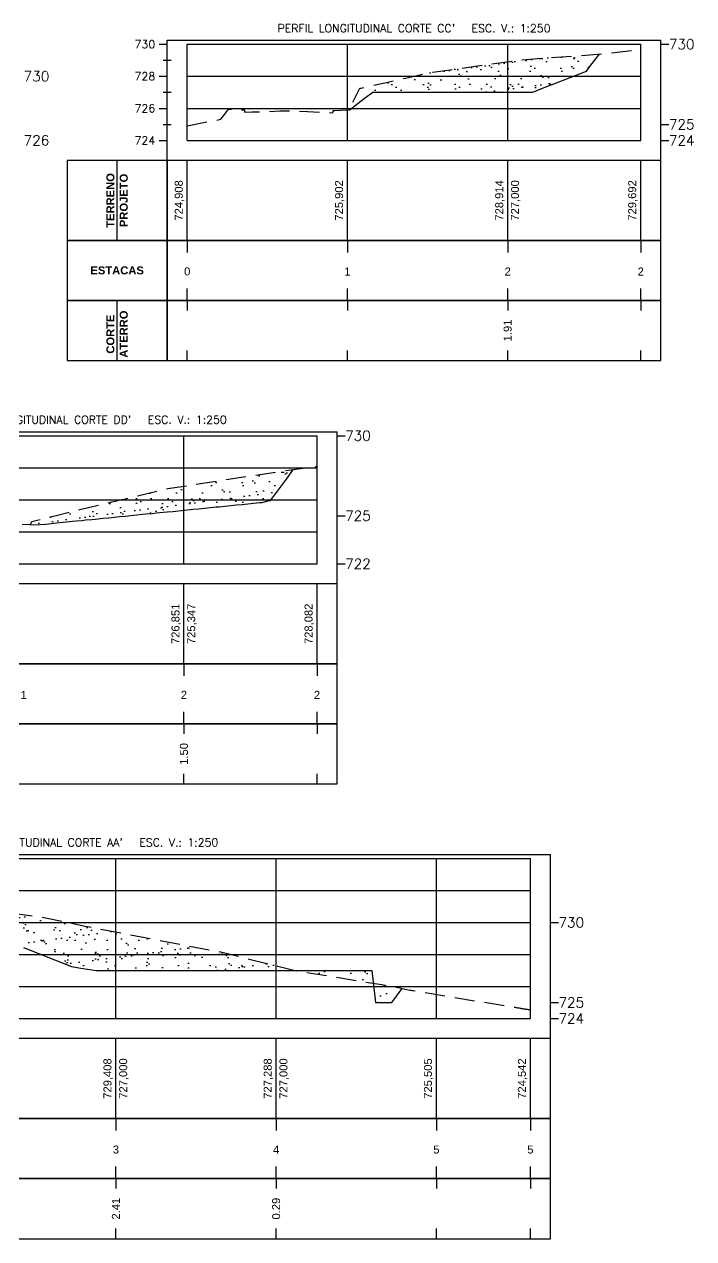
# Model space of a CAD drawing. Header units: millimetres. Extents: x 340454 to 342791, y 6993867 to 6995092.
# Drawn here: x 341221.7 to 341305.3, y 6994940.2 to 6995091.9 of the extents above; entities that cross this region are included whole.
import ezdxf

# ---------------------------------------------------------------- set-up
doc = ezdxf.new("R2010")
doc.units = ezdxf.units.MM
doc.header["$LTSCALE"] = 10
doc.linetypes.add('HIDDEN', pattern=[0.375, 0.25, -0.125])
for name, color, linetype in [('F-SC-HATCH_MATERIAL', 253, 'Continuous'), ('F-VT-CAIXA', 4, 'Continuous'), ('F-VT-COTAS', 2, 'Continuous'), ('F-VT-ESTACA', 4, 'Continuous'), ('F-VT-GREIDE', 6, 'Continuous'), ('F-VT-MALHA', 8, 'Continuous'), ('F-VT-REGUA', 4, 'Continuous'), ('F-VT-TERRENO', 3, 'HIDDEN'), ('F-VT-TITULO', 4, 'Continuous'), ('F-VT-VIEW', 1, 'Continuous')]:
    doc.layers.add(name, color=color, linetype=linetype)
doc.styles.add('ARIAL', font='arial.ttf', dxfattribs={"height": 2})
doc.styles.add('R80', font='romans.shx')

msp = doc.modelspace()

# ---------------------------------------------------------------- hatches: boundary and pattern name
at = {"layer": 'F-SC-HATCH_MATERIAL', "linetype": 'Continuous', "lineweight": -3}
h = msp.add_hatch(dxfattribs=at)
h.set_pattern_fill('AR-SAND', color=30, scale=0.05, style=0)
h.set_pattern_definition([(37.5, (341262.2787, 6995081.1943), (-0.08, 2.44707), [0, -1.9304, 0, -2.159, 0, -2.06375]), (7.5, (341262.2787, 6995081.1943), (2.2476, 3.58413), [0, -1.0414, 0, -1.7399, 0, -0.66675]), (327.5, (341260.7166, 6995081.1943), (3.95496, 0.00719), [0, -0.635, 0, -2.286, 0, -2.9845]), (317.5, (341260.7166, 6995081.1943), (3.81778, 1.11465), [0, -0.3175, 0, -1.4986, 0, -1.7145])])
h.paths.add_polyline_path([(341262.28, 6995081.19), (341262.28, 6995081.29), (341262.4, 6995081.53), (341263.59, 6995083.9), (341263.79, 6995083.94), (341264.57, 6995084.12), (341265.28, 6995084.28), (341265.93, 6995084.42), (341266.53, 6995084.55), (341267.08, 6995084.68), (341267.59, 6995084.79), (341268.07, 6995084.9), (341268.51, 6995085), (341268.92, 6995085.09), (341269.31, 6995085.18), (341269.67, 6995085.26), (341270.01, 6995085.33), (341270.33, 6995085.4), (341270.63, 6995085.47), (341270.91, 6995085.53), (341271.18, 6995085.59), (341271.43, 6995085.65), (341271.67, 6995085.7), (341271.9, 6995085.75), (341272.12, 6995085.8), (341272.33, 6995085.85), (341272.52, 6995085.89), (341272.71, 6995085.93), (341283.85, 6995087.47), (341293.5, 6995088.17), (341292.45, 6995086.78), (341291.89, 6995086.04), (341288.37, 6995084.69), (341286.41, 6995083.93), (341285.21, 6995083.4), (341282.1, 6995083.4), (341265.21, 6995083.4), (341264.78, 6995083.1), (341264.64, 6995082.99), (341264.15, 6995082.61)])
h = msp.add_hatch(dxfattribs=at)
h.set_pattern_fill('AR-SAND', color=30, scale=0.05, style=0)
h.set_pattern_definition([(37.5, (341222.4935, 6995029.4338), (-0.08, 2.44707), [0, -1.9304, 0, -2.159, 0, -2.06375]), (7.5, (341222.4935, 6995029.4338), (2.24762, 3.58413), [0, -1.0414, 0, -1.7399, 0, -0.66675]), (327.5, (341220.9314, 6995029.4338), (3.95496, 0.00719), [0, -0.635, 0, -2.286, 0, -2.9845]), (317.5, (341220.9314, 6995029.4338), (3.81778, 1.11465), [0, -0.3175, 0, -1.4986, 0, -1.7145])])
h.paths.add_polyline_path([(341222.49, 6995029.43), (341222.49, 6995029.46), (341222.52, 6995029.52), (341222.66, 6995029.8), (341223.35, 6995029.97), (341225.72, 6995030.56), (341227.48, 6995031), (341228.83, 6995031.33), (341229.91, 6995031.59), (341230.79, 6995031.8), (341231.52, 6995031.97), (341232.14, 6995032.12), (341232.67, 6995032.24), (341233.12, 6995032.35), (341233.52, 6995032.45), (341233.87, 6995032.53), (341234.19, 6995032.6), (341234.46, 6995032.67), (341234.71, 6995032.73), (341239.64, 6995033.91), (341255.03, 6995036.26), (341255.27, 6995036.3), (341254.56, 6995035.25), (341252.46, 6995032.42), (341252.12, 6995032.39), (341251.43, 6995032.18), (341251.08, 6995032.15), (341250.35, 6995032.07), (341250, 6995032.04), (341249.27, 6995031.97), (341248.91, 6995031.93), (341248.19, 6995031.86), (341247.83, 6995031.82), (341247.11, 6995031.75), (341246.75, 6995031.71), (341246.03, 6995031.64), (341245.66, 6995031.61), (341244.95, 6995031.53), (341244.58, 6995031.5), (341243.86, 6995031.43), (341243.5, 6995031.39), (341242.78, 6995031.32), (341242.42, 6995031.28), (341241.7, 6995031.21), (341241.33, 6995031.17), (341240.62, 6995031.1), (341240.25, 6995031.06), (341239.54, 6995030.99), (341239.08, 6995030.95), (341238.2, 6995030.86), (341237.73, 6995030.81), (341236.86, 6995030.73), (341236.48, 6995030.69), (341235.78, 6995030.62), (341235.4, 6995030.58), (341234.7, 6995030.51), (341234.32, 6995030.47), (341233.62, 6995030.4), (341233.26, 6995030.37), (341232.6, 6995030.3), (341232.24, 6995030.26), (341231.58, 6995030.2), (341231.22, 6995030.16), (341230.56, 6995030.1), (341230.14, 6995030.05), (341229.37, 6995029.98), (341228.95, 6995029.93), (341228.18, 6995029.86), (341227.75, 6995029.82), (341226.99, 6995029.74), (341226.56, 6995029.7), (341225.8, 6995029.62), (341225.41, 6995029.58), (341224.74, 6995029.51), (341224.35, 6995029.47), (341223.67, 6995029.41), (341222.83, 6995029.39)])
h = msp.add_hatch(dxfattribs=at)
h.set_pattern_fill('AR-SAND', color=30, scale=0.05, style=0)
h.set_pattern_definition([(37.5, (341210.3444, 6994982.2123), (-0.08, 2.44707), [0, -1.9304, 0, -2.159, 0, -2.06375]), (7.5, (341210.3444, 6994982.2123), (2.24762, 3.58413), [0, -1.0414, 0, -1.7399, 0, -0.66675]), (327.5, (341208.7823, 6994982.2123), (3.95496, 0.00719), [0, -0.635, 0, -2.286, 0, -2.9845]), (317.5, (341208.7823, 6994982.2123), (3.81778, 1.11465), [0, -0.3175, 0, -1.4986, 0, -1.7145])])
h.paths.add_polyline_path([(341210.34, 6994982.21), (341212.18, 6994982.02), (341224.57, 6994980.26), (341229.32, 6994979.26), (341229.59, 6994979.2), (341229.85, 6994979.15), (341246.58, 6994975.96), (341246.74, 6994975.92), (341246.9, 6994975.88), (341247.07, 6994975.84), (341247.24, 6994975.79), (341247.41, 6994975.75), (341247.57, 6994975.71), (341247.74, 6994975.66), (341247.91, 6994975.62), (341248.08, 6994975.58), (341248.25, 6994975.53), (341248.42, 6994975.49), (341248.59, 6994975.45), (341248.76, 6994975.4), (341248.93, 6994975.36), (341249.1, 6994975.32), (341249.27, 6994975.27), (341249.44, 6994975.23), (341249.61, 6994975.18), (341249.78, 6994975.14), (341249.96, 6994975.1), (341250.13, 6994975.05), (341250.3, 6994975.01), (341250.47, 6994974.96), (341250.64, 6994974.92), (341250.81, 6994974.88), (341250.98, 6994974.83), (341251.15, 6994974.79), (341251.33, 6994974.75), (341251.5, 6994974.7), (341251.67, 6994974.66), (341251.84, 6994974.61), (341252.01, 6994974.57), (341252.18, 6994974.53), (341252.35, 6994974.48), (341252.52, 6994974.44), (341252.69, 6994974.4), (341252.86, 6994974.36), (341253.03, 6994974.31), (341253.2, 6994974.27), (341253.36, 6994974.23), (341253.53, 6994974.19), (341253.7, 6994974.15), (341253.87, 6994974.11), (341254.04, 6994974.07), (341254.2, 6994974.03), (341254.37, 6994973.99), (341254.54, 6994973.95), (341254.7, 6994973.91), (341254.87, 6994973.87), (341255.03, 6994973.83), (341255.2, 6994973.79), (341255.59, 6994973.71), (341254.32, 6994973.71), (341253.42, 6994973.71), (341252.35, 6994973.71), (341251.44, 6994973.71), (341250.37, 6994973.71), (341249.47, 6994973.71), (341248.39, 6994973.71), (341247.49, 6994973.71), (341246.41, 6994973.71), (341245.51, 6994973.71), (341244.44, 6994973.71), (341243.53, 6994973.71), (341242.63, 6994973.71), (341241.56, 6994973.71), (341240.65, 6994973.71), (341230.71, 6994973.71), (341230.71, 6994973.71), (341230.71, 6994973.71), (341228.8, 6994974.01), (341227.62, 6994974.2), (341221.61, 6994976.59), (341220.54, 6994976.53), (341220.35, 6994976.57), (341217.56, 6994976.96), (341216.91, 6994977.23), (341215.64, 6994977.76), (341213.66, 6994977.8), (341213.63, 6994977.8), (341213.57, 6994977.88)])
h = msp.add_hatch(dxfattribs=at)
h.set_pattern_fill('AR-SAND', color=94, scale=0.05, style=0)
h.set_pattern_definition([(37.5, (341255.5914, 6994973.7051), (-0.08, 2.44707), [0, -1.9304, 0, -2.159, 0, -2.06375]), (7.5, (341255.5914, 6994973.705), (2.2476, 3.5841), [0, -1.0414, 0, -1.7399, 0, -0.66675]), (327.5, (341254.0293, 6994973.705), (3.95496, 0.0072), [0, -0.635, 0, -2.286, 0, -2.9845]), (317.5, (341254.0293, 6994973.705), (3.8178, 1.1146), [0, -0.3175, 0, -1.4986, 0, -1.7145])])
h.paths.add_polyline_path([(341255.59, 6994973.71), (341265.12, 6994973.71), (341265.3, 6994972.11), (341255.69, 6994973.68)])
h = msp.add_hatch(dxfattribs=at)
h.set_pattern_fill('AR-SAND', color=30, scale=0.05, style=0)
h.set_pattern_definition([(37.5, (341265.3003, 6994972.1053), (-0.08, 2.4471), [0, -1.9304, 0, -2.159, 0, -2.06375]), (7.5, (341265.3003, 6994972.1053), (2.2476, 3.5841), [0, -1.0414, 0, -1.7399, 0, -0.66675]), (327.5, (341263.7382, 6994972.1053), (3.955, 0.0072), [0, -0.635, 0, -2.286, 0, -2.9845]), (317.5, (341263.738, 6994972.1053), (3.8178, 1.1146), [0, -0.3175, 0, -1.4986, 0, -1.7145])])
h.paths.add_polyline_path([(341265.3, 6994972.11), (341266.33, 6994971.94), (341266.47, 6994971.91), (341266.61, 6994971.89), (341266.76, 6994971.87), (341266.9, 6994971.84), (341267.04, 6994971.82), (341267.18, 6994971.8), (341267.32, 6994971.77), (341267.46, 6994971.75), (341267.61, 6994971.73), (341267.75, 6994971.7), (341267.89, 6994971.68), (341268.03, 6994971.66), (341268.17, 6994971.63), (341268.31, 6994971.6), (341268.46, 6994971.57), (341268.6, 6994971.54), (341268.74, 6994971.51), (341268.9, 6994971.47), (341268.77, 6994971.3), (341267.58, 6994969.71), (341267.39, 6994969.71), (341265.58, 6994969.71)])
h = msp.add_hatch(dxfattribs=at)
h.set_pattern_fill('AR-SAND', color=94, scale=0.05, style=0)
h.set_pattern_definition([(37.5, (341268.895, 6994971.4733), (-0.08, 2.447), [0, -1.9304, 0, -2.159, 0, -2.06375]), (7.5, (341268.895, 6994971.4733), (2.2476, 3.584), [0, -1.0414, 0, -1.7399, 0, -0.66675]), (327.5, (341267.333, 6994971.4733), (3.955, 0.0072), [0, -0.635, 0, -2.286, 0, -2.9845]), (317.5, (341267.333, 6994971.4733), (3.8178, 1.1146), [0, -0.3175, 0, -1.4986, 0, -1.7145])])
h.paths.add_polyline_path([(341268.9, 6994971.47), (341268.9, 6994971.47), (341268.9, 6994971.47)])

# ---------------------------------------------------------------- linework, layer by layer
at = {"layer": 'F-VT-CAIXA', "color": 140, "linetype": 'Continuous', "lineweight": -3}
for p, q in [((341239.56, 6995074.9), (341239.56, 6995089.9)), ((341239.56, 6995089.9), (341301.17, 6995089.9)), ((341301.17, 6995074.9), (341301.17, 6995089.9)), ((341238.56, 6995089.4), (341239.56, 6995089.4)), ((341301.17, 6995089.4), (341302.17, 6995089.4)), ((341239.06, 6995087.4), (341240.06, 6995087.4)), ((341238.56, 6995085.4), (341239.56, 6995085.4)), ((341239.06, 6995083.4), (341240.06, 6995083.4)), ((341238.56, 6995081.4), (341239.56, 6995081.4)), ((341239.06, 6995079.4), (341240.06, 6995079.4)), ((341301.17, 6995079.4), (341302.17, 6995079.4)), ((341238.56, 6995077.4), (341239.56, 6995077.4)), ((341301.17, 6995077.4), (341302.17, 6995077.4)), ((341199.15, 6995041.01), (341260.76, 6995041.01)), ((341260.76, 6995022.01), (341260.76, 6995041.01)), ((341260.76, 6995040.51), (341261.76, 6995040.51)), ((341260.76, 6995030.51), (341261.76, 6995030.51)), ((341260.76, 6995024.51), (341261.76, 6995024.51)), ((341170.66, 6994988.21), (341287.39, 6994988.21)), ((341287.39, 6994965.21), (341287.39, 6994988.21)), ((341287.39, 6994979.71), (341288.39, 6994979.71)), ((341287.39, 6994969.71), (341288.39, 6994969.71)), ((341287.39, 6994967.71), (341288.39, 6994967.71))]:
    msp.add_line(p, q, dxfattribs=at)
for points in [[(341239.56, 6995064.9), (341239.56, 6995074.9), (341227.06, 6995074.9), (341227.06, 6995064.9)], [(341239.56, 6995064.9), (341301.17, 6995064.9), (341301.17, 6995074.9), (341239.56, 6995074.9)], [(341239.56, 6995057.4), (341239.56, 6995064.9), (341227.06, 6995064.9), (341227.06, 6995057.4)], [(341239.56, 6995057.4), (341301.17, 6995057.4), (341301.17, 6995064.9), (341239.56, 6995064.9)], [(341239.56, 6995049.9), (341239.56, 6995057.4), (341227.06, 6995057.4), (341227.06, 6995049.9)], [(341239.56, 6995049.9), (341301.17, 6995049.9), (341301.17, 6995057.4), (341239.56, 6995057.4)], [(341199.15, 6995012.01), (341260.76, 6995012.01), (341260.76, 6995022.01), (341199.15, 6995022.01)], [(341199.15, 6995004.51), (341260.76, 6995004.51), (341260.76, 6995012.01), (341199.15, 6995012.01)], [(341199.15, 6994997.01), (341260.76, 6994997.01), (341260.76, 6995004.51), (341199.15, 6995004.51)], [(341170.66, 6994955.21), (341287.39, 6994955.21), (341287.39, 6994965.21), (341170.66, 6994965.21)], [(341170.66, 6994947.71), (341287.39, 6994947.71), (341287.39, 6994955.21), (341170.66, 6994955.21)], [(341170.66, 6994940.21), (341287.39, 6994940.21), (341287.39, 6994947.71), (341170.66, 6994947.71)]]:
    msp.add_3dface(points, dxfattribs=at)
at = {"layer": 'F-VT-COTAS', "color": 7, "linetype": 'Continuous', "lineweight": -3}
for p, q in [((341242.06, 6995064.9), (341242.06, 6995074.9)), ((341262.06, 6995064.9), (341262.06, 6995074.9)), ((341282.06, 6995064.9), (341282.06, 6995074.9)), ((341298.67, 6995064.9), (341298.67, 6995074.9)), ((341242.06, 6995057.4), (341242.06, 6995056.15)), ((341262.06, 6995057.4), (341262.06, 6995056.15)), ((341282.06, 6995057.4), (341282.06, 6995056.15)), ((341298.67, 6995057.4), (341298.67, 6995056.15)), ((341242.06, 6995049.9), (341242.06, 6995051.15)), ((341262.06, 6995049.9), (341262.06, 6995051.15)), ((341282.06, 6995049.9), (341282.06, 6995051.15)), ((341298.67, 6995049.9), (341298.67, 6995051.15)), ((341241.65, 6995012.01), (341241.65, 6995022.01)), ((341258.26, 6995012.01), (341258.26, 6995022.01)), ((341241.65, 6995004.51), (341241.65, 6995003.26)), ((341258.26, 6995004.51), (341258.26, 6995003.26)), ((341241.65, 6994997.01), (341241.65, 6994998.26)), ((341258.26, 6994997.01), (341258.26, 6994998.26)), ((341233.16, 6994955.21), (341233.16, 6994965.21)), ((341253.16, 6994955.21), (341253.16, 6994965.21)), ((341273.16, 6994955.21), (341273.16, 6994965.21)), ((341284.89, 6994955.21), (341284.89, 6994965.21)), ((341233.16, 6994947.71), (341233.16, 6994946.46)), ((341253.16, 6994947.71), (341253.16, 6994946.46)), ((341273.16, 6994947.71), (341273.16, 6994946.46)), ((341284.89, 6994947.71), (341284.89, 6994946.46)), ((341233.16, 6994940.21), (341233.16, 6994941.46)), ((341253.16, 6994940.21), (341253.16, 6994941.46)), ((341273.16, 6994940.21), (341273.16, 6994941.46)), ((341284.89, 6994940.21), (341284.89, 6994941.46))]:
    msp.add_line(p, q, dxfattribs=at)
at = {"layer": 'F-VT-ESTACA', "color": 7, "linetype": 'Continuous', "lineweight": -3}
for p, q in [((341242.06, 6995064.9), (341242.06, 6995063.4)), ((341262.06, 6995064.9), (341262.06, 6995063.4)), ((341282.06, 6995064.9), (341282.06, 6995063.4)), ((341298.67, 6995064.9), (341298.67, 6995063.4)), ((341242.06, 6995057.4), (341242.06, 6995058.9)), ((341262.06, 6995057.4), (341262.06, 6995058.9)), ((341282.06, 6995057.4), (341282.06, 6995058.9)), ((341298.67, 6995057.4), (341298.67, 6995058.9)), ((341241.65, 6995012.01), (341241.65, 6995010.51)), ((341258.26, 6995012.01), (341258.26, 6995010.51)), ((341241.65, 6995004.51), (341241.65, 6995006.01)), ((341258.26, 6995004.51), (341258.26, 6995006.01)), ((341233.16, 6994955.21), (341233.16, 6994953.71)), ((341253.16, 6994955.21), (341253.16, 6994953.71)), ((341273.16, 6994955.21), (341273.16, 6994953.71)), ((341284.89, 6994955.21), (341284.89, 6994953.71)), ((341233.16, 6994947.71), (341233.16, 6994949.21)), ((341253.16, 6994947.71), (341253.16, 6994949.21)), ((341273.16, 6994947.71), (341273.16, 6994949.21)), ((341284.89, 6994947.71), (341284.89, 6994949.21))]:
    msp.add_line(p, q, dxfattribs=at)
at = {"layer": 'F-VT-GREIDE', "color": 220, "linetype": 'Continuous', "lineweight": -3, "flags": 128}
for points in [[(341262.28, 6995081.19), (341264.15, 6995082.61), (341264.64, 6995082.99), (341264.78, 6995083.1), (341265.21, 6995083.4), (341282.1, 6995083.4), (341285.21, 6995083.4), (341286.41, 6995083.93), (341288.37, 6995084.69), (341291.89, 6995086.04), (341292.45, 6995086.78), (341293.5, 6995088.17)], [(341222.49, 6995029.43), (341222.83, 6995029.39), (341223.67, 6995029.41), (341224.35, 6995029.47), (341224.74, 6995029.51), (341225.41, 6995029.58), (341225.8, 6995029.62), (341226.56, 6995029.7), (341226.99, 6995029.74), (341227.75, 6995029.82), (341228.18, 6995029.86), (341228.95, 6995029.93), (341229.37, 6995029.98), (341230.14, 6995030.05), (341230.56, 6995030.1), (341231.22, 6995030.16), (341231.58, 6995030.2), (341232.24, 6995030.26), (341232.6, 6995030.3), (341233.26, 6995030.37), (341233.62, 6995030.4), (341234.32, 6995030.47), (341234.7, 6995030.51), (341235.4, 6995030.58), (341235.78, 6995030.62), (341236.48, 6995030.69), (341236.86, 6995030.73), (341237.73, 6995030.81), (341238.2, 6995030.86), (341239.08, 6995030.95), (341239.54, 6995030.99), (341240.25, 6995031.06), (341240.62, 6995031.1), (341241.33, 6995031.17), (341241.7, 6995031.21), (341242.42, 6995031.28), (341242.78, 6995031.32), (341243.5, 6995031.39), (341243.86, 6995031.43), (341244.58, 6995031.5), (341244.95, 6995031.53), (341245.66, 6995031.61), (341246.03, 6995031.64), (341246.75, 6995031.71), (341247.11, 6995031.75), (341247.83, 6995031.82), (341248.19, 6995031.86), (341248.91, 6995031.93), (341249.27, 6995031.97), (341250, 6995032.04), (341250.35, 6995032.07), (341251.08, 6995032.15), (341251.43, 6995032.18), (341252.12, 6995032.39), (341252.46, 6995032.42), (341254.56, 6995035.25), (341255.27, 6995036.3)], [(341221.61, 6994976.59), (341227.62, 6994974.2), (341228.8, 6994974.01), (341230.71, 6994973.71), (341230.71, 6994973.71), (341230.71, 6994973.71), (341240.65, 6994973.71), (341241.56, 6994973.71), (341242.63, 6994973.71), (341243.53, 6994973.71), (341244.44, 6994973.71), (341245.51, 6994973.71), (341246.41, 6994973.71), (341247.49, 6994973.71), (341248.39, 6994973.71), (341249.47, 6994973.71), (341250.37, 6994973.71), (341251.44, 6994973.71), (341252.35, 6994973.71), (341253.42, 6994973.71), (341254.32, 6994973.71), (341265.12, 6994973.71), (341265.58, 6994969.71), (341267.39, 6994969.71), (341267.58, 6994969.71), (341268.77, 6994971.3), (341268.9, 6994971.47)]]:
    msp.add_lwpolyline(points, dxfattribs=at)
at = {"layer": 'F-VT-MALHA', "color": 8, "linetype": 'Continuous', "lineweight": -3}
for p, q in [((341242.06, 6995089.4), (341298.67, 6995089.4)), ((341242.06, 6995077.4), (341242.06, 6995089.4)), ((341262.06, 6995077.4), (341262.06, 6995089.4)), ((341282.06, 6995077.4), (341282.06, 6995089.4)), ((341298.67, 6995077.4), (341298.67, 6995089.4)), ((341242.06, 6995085.4), (341298.67, 6995085.4)), ((341242.06, 6995081.4), (341298.67, 6995081.4)), ((341242.06, 6995077.4), (341298.67, 6995077.4)), ((341201.65, 6995040.51), (341258.26, 6995040.51)), ((341241.65, 6995024.51), (341241.65, 6995040.51)), ((341258.26, 6995024.51), (341258.26, 6995040.51)), ((341201.65, 6995036.51), (341258.26, 6995036.51)), ((341201.65, 6995032.51), (341258.26, 6995032.51)), ((341201.65, 6995028.51), (341258.26, 6995028.51)), ((341201.65, 6995024.51), (341258.26, 6995024.51)), ((341173.16, 6994987.71), (341284.89, 6994987.71)), ((341233.16, 6994967.71), (341233.16, 6994987.71)), ((341253.16, 6994967.71), (341253.16, 6994987.71)), ((341273.16, 6994967.71), (341273.16, 6994987.71)), ((341284.89, 6994967.71), (341284.89, 6994987.71)), ((341173.16, 6994983.71), (341284.89, 6994983.71)), ((341173.16, 6994979.71), (341284.89, 6994979.71)), ((341173.16, 6994975.71), (341284.89, 6994975.71)), ((341173.16, 6994971.71), (341284.89, 6994971.71)), ((341173.16, 6994967.71), (341284.89, 6994967.71))]:
    msp.add_line(p, q, dxfattribs=at)
at = {"layer": 'F-VT-TERRENO', "color": 84, "linetype": 'HIDDEN', "lineweight": -3, "flags": 128}
for points in [[(341242.06, 6995079.22), (341246.25, 6995080.03), (341246.7, 6995080.63), (341247.22, 6995081.31), (341247.97, 6995081.28), (341249.1, 6995081.22), (341249.14, 6995081.22), (341249.15, 6995081.22), (341249.16, 6995081.22), (341249.16, 6995081.22), (341249.16, 6995081.22), (341249.17, 6995081.22), (341249.17, 6995081.21), (341249.17, 6995081.21), (341249.18, 6995081.2), (341249.18, 6995081.2), (341249.19, 6995081.19), (341249.19, 6995081.19), (341249.19, 6995081.18), (341249.19, 6995081.17), (341249.19, 6995081.16), (341249.2, 6995081.16), (341249.2, 6995081.15), (341249.2, 6995081.14), (341249.2, 6995081.08), (341249.22, 6995080.92), (341250.13, 6995080.95), (341251.69, 6995081), (341253.6, 6995081.07), (341254.73, 6995081.1), (341257.07, 6995080.99), (341260.24, 6995080.85), (341260.26, 6995081.05), (341260.26, 6995081.07), (341260.26, 6995081.07), (341260.26, 6995081.08), (341260.26, 6995081.1), (341260.26, 6995081.1), (341260.26, 6995081.1), (341260.27, 6995081.11), (341260.27, 6995081.12), (341260.28, 6995081.12), (341260.28, 6995081.13), (341260.28, 6995081.13), (341260.28, 6995081.14), (341260.29, 6995081.14), (341260.29, 6995081.14), (341260.3, 6995081.15), (341260.3, 6995081.15), (341260.31, 6995081.15), (341260.35, 6995081.15), (341260.36, 6995081.15), (341260.49, 6995081.15), (341261.22, 6995081.18), (341262.24, 6995081.21), (341262.4, 6995081.53), (341263.59, 6995083.9), (341263.79, 6995083.94), (341264.57, 6995084.12), (341265.28, 6995084.28), (341265.93, 6995084.42), (341266.53, 6995084.55), (341267.08, 6995084.68), (341267.59, 6995084.79), (341268.07, 6995084.9), (341268.51, 6995085), (341268.92, 6995085.09), (341269.31, 6995085.18), (341269.67, 6995085.26), (341270.01, 6995085.33), (341270.33, 6995085.4), (341270.63, 6995085.47), (341270.91, 6995085.53), (341271.18, 6995085.59), (341271.43, 6995085.65), (341271.67, 6995085.7), (341271.9, 6995085.75), (341272.12, 6995085.8), (341272.33, 6995085.85), (341272.52, 6995085.89), (341272.71, 6995085.93), (341283.85, 6995087.47), (341294.33, 6995088.23), (341298.67, 6995088.78)], [(341201.65, 6995024.67), (341204.31, 6995025.21), (341205.17, 6995026.36), (341207.49, 6995029.44), (341207.98, 6995029.42), (341209.37, 6995029.37), (341209.4, 6995029.37), (341209.41, 6995029.37), (341209.42, 6995029.37), (341209.42, 6995029.37), (341209.43, 6995029.36), (341209.43, 6995029.36), (341209.44, 6995029.36), (341209.44, 6995029.35), (341209.44, 6995029.35), (341209.45, 6995029.34), (341209.45, 6995029.34), (341209.45, 6995029.33), (341209.46, 6995029.32), (341209.46, 6995029.32), (341209.46, 6995029.31), (341209.46, 6995029.3), (341209.46, 6995029.29), (341209.46, 6995029.29), (341209.47, 6995029.23), (341209.49, 6995029.07), (341210.9, 6995029.12), (341214.99, 6995029.29), (341219.13, 6995029.12), (341220.49, 6995029.07), (341220.49, 6995029.12), (341220.51, 6995029.29), (341220.51, 6995029.3), (341220.51, 6995029.3), (341220.51, 6995029.32), (341220.51, 6995029.32), (341220.52, 6995029.33), (341220.52, 6995029.33), (341220.52, 6995029.34), (341220.53, 6995029.35), (341220.53, 6995029.35), (341220.53, 6995029.36), (341220.54, 6995029.36), (341220.54, 6995029.36), (341220.54, 6995029.36), (341220.55, 6995029.37), (341220.55, 6995029.37), (341220.56, 6995029.37), (341220.59, 6995029.37), (341220.61, 6995029.37), (341221.06, 6995029.39), (341222.49, 6995029.44), (341222.52, 6995029.52), (341222.66, 6995029.8), (341223.35, 6995029.97), (341225.72, 6995030.56), (341227.48, 6995031), (341228.83, 6995031.33), (341229.91, 6995031.59), (341230.79, 6995031.8), (341231.52, 6995031.97), (341232.14, 6995032.12), (341232.67, 6995032.24), (341233.12, 6995032.35), (341233.52, 6995032.45), (341233.87, 6995032.53), (341234.19, 6995032.6), (341234.46, 6995032.67), (341234.71, 6995032.73), (341239.64, 6995033.91), (341255.03, 6995036.26), (341258.26, 6995036.68)], [(341173.16, 6994984.46), (341173.29, 6994984.45), (341175.85, 6994984.35), (341176.4, 6994983.26), (341177.94, 6994980.18), (341178.82, 6994980.14), (341180.34, 6994980.07), (341180.38, 6994980.07), (341180.38, 6994980.07), (341180.39, 6994980.07), (341180.39, 6994980.07), (341180.4, 6994980.06), (341180.4, 6994980.06), (341180.4, 6994980.06), (341180.41, 6994980.05), (341180.41, 6994980.05), (341180.42, 6994980.04), (341180.42, 6994980.04), (341180.42, 6994980.03), (341180.43, 6994980.02), (341180.43, 6994980.02), (341180.43, 6994980.01), (341180.43, 6994980), (341180.43, 6994979.99), (341180.43, 6994979.99), (341180.44, 6994979.95), (341180.46, 6994979.77), (341184.26, 6994979.88), (341186.99, 6994979.97), (341188.18, 6994979.91), (341193.53, 6994979.65), (341193.54, 6994979.77), (341193.55, 6994979.87), (341193.55, 6994979.87), (341193.56, 6994979.88), (341193.56, 6994979.89), (341193.56, 6994979.9), (341193.56, 6994979.91), (341193.56, 6994979.91), (341193.57, 6994979.92), (341193.57, 6994979.93), (341193.57, 6994979.93), (341193.58, 6994979.93), (341193.58, 6994979.94), (341193.59, 6994979.94), (341193.59, 6994979.94), (341193.59, 6994979.95), (341193.6, 6994979.95), (341193.6, 6994979.95), (341193.62, 6994979.95), (341193.65, 6994979.95), (341195.53, 6994980), (341196.05, 6994980.02), (341197.53, 6994982.97), (341197.81, 6994983.52), (341197.9, 6994983.51), (341200.2, 6994983.33), (341201.63, 6994983.22), (341202.6, 6994983.12), (341203.3, 6994983.04), (341203.82, 6994982.97), (341208.31, 6994982.42), (341212.18, 6994982.02), (341224.57, 6994980.26), (341229.32, 6994979.26), (341229.59, 6994979.2), (341229.85, 6994979.15), (341246.58, 6994975.96), (341246.74, 6994975.92), (341246.9, 6994975.88), (341247.07, 6994975.84), (341247.24, 6994975.79), (341247.41, 6994975.75), (341247.57, 6994975.71), (341247.74, 6994975.66), (341247.91, 6994975.62), (341248.08, 6994975.58), (341248.25, 6994975.53), (341248.42, 6994975.49), (341248.59, 6994975.45), (341248.76, 6994975.4), (341248.93, 6994975.36), (341249.1, 6994975.32), (341249.27, 6994975.27), (341249.44, 6994975.23), (341249.61, 6994975.18), (341249.78, 6994975.14), (341249.96, 6994975.1), (341250.13, 6994975.05), (341250.3, 6994975.01), (341250.47, 6994974.96), (341250.64, 6994974.92), (341250.81, 6994974.88), (341250.98, 6994974.83), (341251.15, 6994974.79), (341251.33, 6994974.75), (341251.5, 6994974.7), (341251.67, 6994974.66), (341251.84, 6994974.61), (341252.01, 6994974.57), (341252.18, 6994974.53), (341252.35, 6994974.48), (341252.52, 6994974.44), (341252.69, 6994974.4), (341252.86, 6994974.36), (341253.03, 6994974.31), (341253.2, 6994974.27), (341253.36, 6994974.23), (341253.53, 6994974.19), (341253.7, 6994974.15), (341253.87, 6994974.11), (341254.04, 6994974.07), (341254.2, 6994974.03), (341254.37, 6994973.99), (341254.54, 6994973.95), (341254.7, 6994973.91), (341254.87, 6994973.87), (341255.03, 6994973.83), (341255.2, 6994973.79), (341255.69, 6994973.68), (341266.33, 6994971.94), (341266.47, 6994971.91), (341266.61, 6994971.89), (341266.76, 6994971.87), (341266.9, 6994971.84), (341267.04, 6994971.82), (341267.18, 6994971.8), (341267.32, 6994971.77), (341267.46, 6994971.75), (341267.61, 6994971.73), (341267.75, 6994971.7), (341267.89, 6994971.68), (341268.03, 6994971.66), (341268.17, 6994971.63), (341268.31, 6994971.6), (341268.46, 6994971.57), (341268.6, 6994971.54), (341268.74, 6994971.51), (341269.86, 6994971.27), (341270, 6994971.24), (341270.14, 6994971.21), (341270.28, 6994971.19), (341282.11, 6994969.25), (341282.21, 6994969.24), (341282.31, 6994969.22), (341282.41, 6994969.2), (341282.51, 6994969.19), (341282.61, 6994969.17), (341282.71, 6994969.16), (341282.8, 6994969.14), (341282.9, 6994969.12), (341283, 6994969.11), (341283.1, 6994969.09), (341283.2, 6994969.07), (341283.3, 6994969.06), (341283.4, 6994969.04), (341283.5, 6994969.03), (341283.6, 6994969.01), (341283.7, 6994968.99), (341283.8, 6994968.97), (341283.9, 6994968.96), (341284, 6994968.94), (341284.1, 6994968.92), (341284.2, 6994968.91), (341284.3, 6994968.89), (341284.4, 6994968.87), (341284.5, 6994968.86), (341284.6, 6994968.84), (341284.7, 6994968.82), (341284.8, 6994968.81), (341284.89, 6994968.79)]]:
    msp.add_lwpolyline(points, dxfattribs=at)
at = {"layer": 'F-VT-VIEW', "color": 255, "linetype": 'Continuous', "lineweight": -3}
for p, q in [((341233.31, 6995064.9), (341233.31, 6995074.9)), ((341233.31, 6995049.9), (341233.31, 6995057.4))]:
    msp.add_line(p, q, dxfattribs=at)

# ---------------------------------------------------------------- texts
at = {"layer": 'F-VT-COTAS', "color": 2, "linetype": 'Continuous', "lineweight": -3, "char_height": 1, "rotation": 90}
for s, insert, attachment_point, style in [('{\\C86;\\c32543;724,908}', (341241.69, 6995069.9), 8, 'ARIAL'), ('{\\C86;\\c32543;725,902}', (341261.69, 6995069.9), 8, 'ARIAL'), ('{\\C86;\\c32543;728,914}', (341281.69, 6995069.9), 8, 'ARIAL'), ('{\\fArial|b0|i0|c0|p34;\\C220;727,000}', (341283.06, 6995069.9), 5, 'ARIAL'), ('{\\C86;\\c32543;729,692}', (341298.29, 6995069.9), 8, 'ARIAL'), ('{\\fArial|b0|i0|c0|p34;\\C220;}', (341243.06, 6995069.9), 5, 'ARIAL'), ('{\\fArial|b0|i0|c0|p34;\\C220;}', (341263.06, 6995069.9), 5, 'ARIAL'), ('{\\fArial|b0|i0|c0|p34;\\C220;}', (341299.67, 6995069.9), 5, 'ARIAL'), ('{\\fArial|b0|i0|c0|p34;\\C240;1.91}', (341282.06, 6995053.65), 5, 'R80'), ('{\\fArial|b0|i0|c0|p34;\\C240;}', (341242.06, 6995053.65), 5, 'R80'), ('{\\fArial|b0|i0|c0|p34;\\C164;\\c10823936;}', (341242.06, 6995053.65), 5, 'R80'), ('{\\fArial|b0|i0|c0|p34;\\C240;}', (341262.06, 6995053.65), 5, 'R80'), ('{\\fArial|b0|i0|c0|p34;\\C164;\\c10823936;}', (341262.06, 6995053.65), 5, 'R80'), ('{\\fArial|b0|i0|c0|p34;\\C164;\\c10823936;}', (341282.06, 6995053.65), 5, 'R80'), ('{\\fArial|b0|i0|c0|p34;\\C240;}', (341298.67, 6995053.65), 5, 'R80'), ('{\\fArial|b0|i0|c0|p34;\\C164;\\c10823936;}', (341298.67, 6995053.65), 5, 'R80'), ('{\\C86;\\c32543;726,851}', (341241.28, 6995017.01), 8, 'ARIAL'), ('{\\fArial|b0|i0|c0|p34;\\C220;725,347}', (341242.65, 6995017.01), 5, 'ARIAL'), ('{\\C86;\\c32543;728,082}', (341257.89, 6995017.01), 8, 'ARIAL'), ('{\\fArial|b0|i0|c0|p34;\\C220;}', (341222.65, 6995017.01), 5, 'ARIAL'), ('{\\fArial|b0|i0|c0|p34;\\C220;}', (341259.26, 6995017.01), 5, 'ARIAL'), ('{\\fArial|b0|i0|c0|p34;\\C240;1.50}', (341241.65, 6995000.76), 5, 'R80'), ('{\\fArial|b0|i0|c0|p34;\\C164;\\c10823936;}', (341241.65, 6995000.76), 5, 'R80'), ('{\\fArial|b0|i0|c0|p34;\\C240;}', (341258.26, 6995000.76), 5, 'R80'), ('{\\fArial|b0|i0|c0|p34;\\C164;\\c10823936;}', (341258.26, 6995000.76), 5, 'R80'), ('{\\C86;\\c32543;729,408}', (341232.79, 6994960.21), 8, 'ARIAL'), ('{\\fArial|b0|i0|c0|p34;\\C220;727,000}', (341234.16, 6994960.21), 5, 'ARIAL'), ('{\\C86;\\c32543;727,288}', (341252.79, 6994960.21), 8, 'ARIAL'), ('{\\fArial|b0|i0|c0|p34;\\C220;727,000}', (341254.16, 6994960.21), 5, 'ARIAL'), ('{\\C86;\\c32543;725,505}', (341272.79, 6994960.21), 8, 'ARIAL'), ('{\\C86;\\c32543;724,542}', (341284.52, 6994960.21), 8, 'ARIAL'), ('{\\fArial|b0|i0|c0|p34;\\C220;}', (341274.16, 6994960.21), 5, 'ARIAL'), ('{\\fArial|b0|i0|c0|p34;\\C220;}', (341285.89, 6994960.21), 5, 'ARIAL'), ('{\\fArial|b0|i0|c0|p34;\\C240;2.41}', (341233.16, 6994943.96), 5, 'R80'), ('{\\fArial|b0|i0|c0|p34;\\C164;\\c10823936;}', (341233.16, 6994943.96), 5, 'R80'), ('{\\fArial|b0|i0|c0|p34;\\C240;0.29}', (341253.16, 6994943.96), 5, 'R80'), ('{\\fArial|b0|i0|c0|p34;\\C164;\\c10823936;}', (341253.16, 6994943.96), 5, 'R80'), ('{\\fArial|b0|i0|c0|p34;\\C240;}', (341273.16, 6994943.96), 5, 'R80'), ('{\\fArial|b0|i0|c0|p34;\\C164;\\c10823936;}', (341273.16, 6994943.96), 5, 'R80'), ('{\\fArial|b0|i0|c0|p34;\\C240;}', (341284.89, 6994943.96), 5, 'R80'), ('{\\fArial|b0|i0|c0|p34;\\C164;\\c10823936;}', (341284.89, 6994943.96), 5, 'R80')]:
    msp.add_mtext(s, dxfattribs=dict(at, insert=insert, attachment_point=attachment_point, style=style))
at = {"layer": 'F-VT-ESTACA', "color": 2, "linetype": 'Continuous', "lineweight": -3, "char_height": 1, "attachment_point": 8, "style": 'ARIAL'}
for s, insert in [('{\\fArial|b0|i0|c0|p34;0}', (341242.06, 6995060.52)), ('{\\fArial|b0|i0|c0|p34;1}', (341262.06, 6995060.52)), ('{\\fArial|b0|i0|c0|p34;2}', (341282.06, 6995060.52)), ('{\\fArial|b0|i0|c0|p34;2}', (341298.67, 6995060.52)), ('{\\fArial|b0|i0|c0|p34;1}', (341221.65, 6995007.64)), ('{\\fArial|b0|i0|c0|p34;2}', (341241.65, 6995007.64)), ('{\\fArial|b0|i0|c0|p34;2}', (341258.26, 6995007.64)), ('{\\fArial|b0|i0|c0|p34;3}', (341233.16, 6994950.83)), ('{\\fArial|b0|i0|c0|p34;4}', (341253.16, 6994950.83)), ('{\\fArial|b0|i0|c0|p34;5}', (341273.16, 6994950.83)), ('{\\fArial|b0|i0|c0|p34;5}', (341284.89, 6994950.83))]:
    msp.add_mtext(s, dxfattribs=dict(at, insert=insert))
at = {"layer": 'F-VT-REGUA', "color": 140, "linetype": 'Continuous', "lineweight": -3, "style": 'ARIAL'}
for s, insert, char_height, attachment_point in [('{\\Fromans.shx|c0;730}', (341238.06, 6995089.4), 1, 6), ('{\\Fromans.shx|c0;730}', (341302.17, 6995089.4), 1.25, 4), ('{\\Fromans.shx|c0;730}', (341221.64, 6995085.4), 1.25, 4), ('{\\Fromans.shx|c0;728}', (341238.06, 6995085.4), 1, 6), ('{\\Fromans.shx|c0;726}', (341238.06, 6995081.4), 1, 6), ('{\\Fromans.shx|c0;725}', (341302.17, 6995079.4), 1.25, 4), ('{\\Fromans.shx|c0;726}', (341221.64, 6995077.4), 1.25, 4), ('{\\Fromans.shx|c0;724}', (341238.06, 6995077.4), 1, 6), ('{\\Fromans.shx|c0;724}', (341302.17, 6995077.4), 1.25, 4), ('{\\Fromans.shx|c0;730}', (341261.76, 6995040.51), 1.25, 4), ('{\\Fromans.shx|c0;725}', (341261.76, 6995030.51), 1.25, 4), ('{\\Fromans.shx|c0;722}', (341261.76, 6995024.51), 1.25, 4), ('{\\Fromans.shx|c0;730}', (341288.39, 6994979.71), 1.25, 4), ('{\\Fromans.shx|c0;725}', (341288.39, 6994969.71), 1.25, 4), ('{\\Fromans.shx|c0;724}', (341288.39, 6994967.71), 1.25, 4)]:
    msp.add_mtext(s, dxfattribs=dict(at, insert=insert, char_height=char_height, attachment_point=attachment_point))
at = {"layer": 'F-VT-TITULO', "color": 140, "linetype": 'Continuous', "lineweight": -3, "char_height": 1, "attachment_point": 8, "style": 'R80'}
for s, insert in [("{\\Fromans.shx|c0;\\C7;PERFIL LONGITUDINAL CORTE CC'  ^IESC. V.: 1:250}", (341270.37, 6995090.9)), ("{\\Fromans.shx|c0;\\C7;PERFIL LONGITUDINAL CORTE DD'  ^IESC. V.: 1:250}", (341229.96, 6995042.01)), ("{\\Fromans.shx|c0;\\C7;PERFIL LONGITUDINAL CORTE AA'  ^IESC. V.: 1:250}", (341229.03, 6994989.21))]:
    msp.add_mtext(s, dxfattribs=dict(at, insert=insert))
at = {"layer": 'F-VT-VIEW', "color": 1, "linetype": 'Continuous', "lineweight": -3, "char_height": 1, "attachment_point": 5, "rotation": 90, "style": 'ARIAL'}
for s, insert in [('{\\fArial|b1|i0|c0|p34;\\C86;\\c32543;TERRENO\\C4;\\P\\C220;PROJETO}', (341233.31, 6995069.9)), ('{\\fArial|b1|i0|c0|p34;\\C240;CORTE\\C4;\\P\\C164;\\c10823936;ATERRO}', (341233.31, 6995053.2))]:
    msp.add_mtext(s, dxfattribs=dict(at, insert=insert))
at = {"layer": 'F-VT-VIEW', "color": 2, "linetype": 'Continuous', "lineweight": -3, "insert": (341233.31, 6995061.15), "char_height": 1, "attachment_point": 5, "style": 'ARIAL'}
msp.add_mtext('{\\fArial|b1|i0|c0|p34;\\C2;ESTACAS}', dxfattribs=at)

doc.saveas('drawing.dxf')
